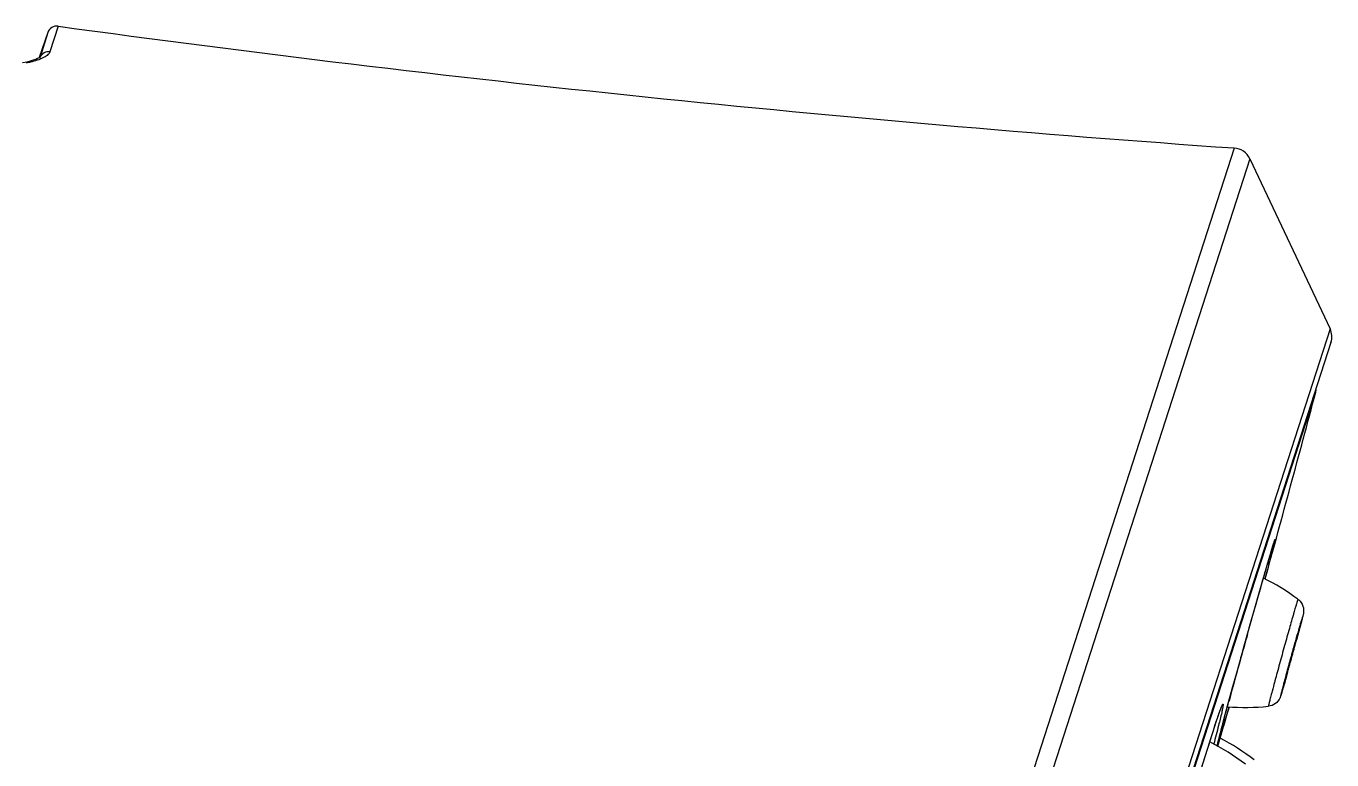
# Model space of a CAD drawing. Extents: x 19044 to 19885, y -10133 to -9539.
# Drawn here: x 19241.84 to 19269.58, y -9937.47 to -9921.87 of the extents above; entities that cross this region are included whole.
import ezdxf

# ---------------------------------------------------------------- set-up
doc = ezdxf.new("R2010")
doc.units = 0
doc.header["$LTSCALE"] = 7
doc.header["$MEASUREMENT"] = 0
for name, color, linetype in [('D', 2, 'CONTINUOUS'), ('KP0220101-1_DXF_CONTINUOUS_LINE', 7, 'CONTINUOUS'), ('KP0220102-FADXF_CONTINUOUS_LINE', 7, 'CONTINUOUS'), ('KP0220103-TPDXF_CONTINUOUS_LINE', 7, 'CONTINUOUS')]:
    doc.layers.add(name, color=color, linetype=linetype)

# ---------------------------------------------------------------- blocks, each defined once
blk = doc.blocks.new('A$C57544C0A')
at = {"layer": 'D'}
for p, q in [((-27.822, -37.043), (-43.751, -86.425)), ((-27.489, -37.271), (-43.347, -86.435)), ((-25.784, -40.883), (-39.853, -84.5))]:
    blk.add_line(p, q, dxfattribs=at)
at = {"layer": 'KP0220101-1_DXF_CONTINUOUS_LINE', "color": 7, "linetype": 'Continuous'}
for p, q in [((-53.018, -34.588), (-53.201, -35.123)), ((-53.018, -34.588), (-53.185, -35.11)), ((-52.802, -34.454), (-52.977, -35.001)), ((-53.467, -35.216), (-53.554, -35.234)), ((-53.392, -35.197), (-53.467, -35.216)), ((-53.329, -35.178), (-53.392, -35.197)), ((-53.277, -35.16), (-53.329, -35.179)), ((-53.235, -35.142), (-53.277, -35.16)), ((-53.204, -35.125), (-53.235, -35.142)), ((-53.186, -35.113), (-53.204, -35.125)), ((-53.191, -35.129), (-53.192, -35.131)), ((-53.183, -35.111), (-53.186, -35.113)), ((-27.489, -37.271), (-25.784, -40.883)), ((-25.765, -41.176), (-39.666, -84.273))]:
    blk.add_line(p, q, dxfattribs=at)
for centre, radius, start, end in [((-52.829, -34.652), 0.2, 82.1897, 161.1221), ((-1.162, 342.021), 380, 262.18971, 265.97691), ((-53.015, -35.189), 0.186, 154.9848, 161.0357), ((-27.85, -37.442), 0.4, 25.2745, 85.9769), ((-26.145, -41.053), 0.4, 342.1221, 25.2745)]:
    blk.add_arc(centre, radius, start, end, dxfattribs=at)
for points, knots in [([(-53.355, -35.21), (-53.365, -35.213), (-53.406, -35.223), (-53.448, -35.232), (-53.48, -35.238)], [0, 0, 0, 0, 0.239834, 1, 1, 1, 1]), ([(-52.977, -35.001), (-52.984, -35.023), (-53.019, -35.069), (-53.101, -35.122), (-53.216, -35.172), (-53.305, -35.198), (-53.355, -35.21)], [0, 0, 0, 0, 0.15943, 0.374461, 0.654682, 1, 1, 1, 1]), ([(-52.977, -35.001), (-53.018, -34.995), (-53.105, -35.009), (-53.167, -35.074), (-53.184, -35.111)], [0, 0, 0, 0, 0.503997, 1, 1, 1, 1])]:
    blk.add_open_spline(points, degree=3, knots=knots, dxfattribs=at)
at = {"layer": 'KP0220102-FADXF_CONTINUOUS_LINE', "color": 7, "linetype": 'Continuous'}
for p, q in [((-39.311, -83.226), (-26.088, -42.234)), ((-26.998, -45.499), (-26.984, -45.457)), ((-26.984, -45.457), (-26.977, -45.434)), ((-26.964, -45.395), (-26.964, -45.394)), ((-27.104, -45.857), (-27.051, -45.676)), ((-27.051, -45.676), (-27.019, -45.569)), ((-27.019, -45.569), (-26.998, -45.499)), ((-27.185, -46.133), (-27.104, -45.857)), ((-27.275, -46.447), (-27.185, -46.133)), ((-27.382, -46.823), (-27.275, -46.447)), ((-27.502, -47.25), (-27.382, -46.823)), ((-27.621, -47.673), (-27.502, -47.25)), ((-27.538, -47.378), (-27.516, -47.299)), ((-27.516, -47.299), (-27.492, -47.212)), ((-27.631, -47.71), (-27.621, -47.673)), ((-27.752, -48.144), (-27.631, -47.71)), ((-27.676, -47.872), (-27.666, -47.833)), ((-27.86, -48.534), (-27.752, -48.144)), ((-27.959, -48.897), (-27.86, -48.534)), ((-28.17, -49.138), (-28.153, -49.089)), ((-28.166, -49.757), (-27.924, -48.92)), ((-28.153, -49.089), (-28.142, -49.06)), ((-28.142, -49.06), (-28.133, -49.033)), ((-28.133, -49.033), (-28.124, -49.009)), ((-28.124, -49.009), (-28.116, -48.988)), ((-28.116, -48.988), (-28.113, -48.978)), ((-28.113, -48.978), (-28.109, -48.969)), ((-28.109, -48.969), (-28.106, -48.961)), ((-28.106, -48.961), (-28.103, -48.953)), ((-28.103, -48.953), (-28.1, -48.946)), ((-28.1, -48.946), (-28.097, -48.94)), ((-28.097, -48.94), (-28.095, -48.934)), ((-28.095, -48.934), (-28.093, -48.929)), ((-28.093, -48.929), (-28.091, -48.925)), ((-28.091, -48.925), (-28.09, -48.922)), ((-28.09, -48.922), (-28.088, -48.919)), ((-28.038, -49.189), (-27.959, -48.897)), ((-28.277, -49.464), (-28.239, -49.347)), ((-28.239, -49.347), (-28.209, -49.255)), ((-28.209, -49.255), (-28.189, -49.194)), ((-28.189, -49.194), (-28.17, -49.138)), ((-28.093, -49.397), (-28.038, -49.189)), ((-28.376, -49.778), (-28.318, -49.594)), ((-28.318, -49.594), (-28.277, -49.464)), ((-28.159, -49.655), (-28.152, -49.628)), ((-28.152, -49.628), (-28.142, -49.587)), ((-28.142, -49.587), (-28.124, -49.515)), ((-28.124, -49.515), (-28.093, -49.397)), ((-28.435, -49.972), (-28.376, -49.778)), ((-28.172, -49.71), (-28.171, -49.708)), ((-28.172, -49.711), (-28.172, -49.71)), ((-28.172, -49.711), (-28.172, -49.711)), ((-28.171, -49.705), (-28.169, -49.699)), ((-28.171, -49.707), (-28.171, -49.705)), ((-28.171, -49.708), (-28.171, -49.707)), ((-28.169, -49.699), (-28.168, -49.693)), ((-28.168, -49.693), (-28.166, -49.685)), ((-28.166, -49.685), (-28.163, -49.671)), ((-28.163, -49.671), (-28.159, -49.655)), ((-28.512, -50.224), (-28.435, -49.972))]:
    blk.add_line(p, q, dxfattribs=at)
for centre, radius, start, end in [((-26.378, -42.157), 0.3, 345.1353, 1.3051), ((-422.071, 62.867), 409.693, 344.56062, 345.13531), ((-34.913, -43.501), 8.179, 345.8629, 346.04), ((-23.633, -46.503), 3.511, 162.1241, 162.2552), ((-37.899, -42.75), 11.258, 345.6684, 345.866), ((198.014, -110.691), 234.27, 164.32055, 164.43614), ((143.276, -95.513), 177.466, 164.42778, 164.737), ((-10.631, -54.038), 18.068, 165.2784, 165.7246), ((-43.805, -44.794), 16.396, 342.9991, 343.2406)]:
    blk.add_arc(centre, radius, start, end, dxfattribs=at)
for points, knots in [([(-27.02, -45.573), (-27.016, -45.559), (-27.002, -45.512), (-26.987, -45.465), (-26.977, -45.433)], [0, 0, 0, 0, 0.298042, 1, 1, 1, 1]), ([(-26.975, -45.425), (-26.973, -45.42), (-26.969, -45.409), (-26.965, -45.395), (-26.961, -45.384), (-26.958, -45.375), (-26.955, -45.368), (-26.954, -45.365), (-26.951, -45.362), (-26.951, -45.366), (-26.952, -45.37), (-26.953, -45.377), (-26.955, -45.387), (-26.958, -45.4), (-26.961, -45.415), (-26.967, -45.44), (-26.972, -45.46), (-26.976, -45.474)], [0, 0, 0, 0, 0.097602, 0.180271, 0.24792, 0.300472, 0.337865, 0.360105, 0.367799, 0.377791, 0.402612, 0.442632, 0.497859, 0.568249, 0.653747, 0.754287, 1, 1, 1, 1]), ([(-27.492, -47.212), (-27.401, -46.888), (-27.245, -46.341), (-27.087, -45.795), (-27.02, -45.573)], [0, 0, 0, 0, 0.59262, 1, 1, 1, 1]), ([(-26.991, -45.537), (-27.015, -45.629), (-27.073, -45.849), (-27.132, -46.069), (-27.167, -46.197)], [0, 0, 0, 0, 0.416852, 1, 1, 1, 1]), ([(-28.106, -49.447), (-28.094, -49.403), (-28.037, -49.185), (-27.978, -48.968), (-27.931, -48.795)], [0, 0, 0, 0, 0.203217, 1, 1, 1, 1]), ([(-28.256, -49.399), (-28.245, -49.363), (-28.205, -49.24), (-28.164, -49.118), (-28.133, -49.032)], [0, 0, 0, 0, 0.295828, 1, 1, 1, 1]), ([(-28.085, -49.037), (-28.106, -49.131), (-28.161, -49.355), (-28.219, -49.578), (-28.254, -49.707)], [0, 0, 0, 0, 0.41623, 1, 1, 1, 1]), ([(-28.133, -49.032), (-28.124, -49.007), (-28.112, -48.973), (-28.095, -48.93), (-28.085, -48.906), (-28.076, -48.887), (-28.069, -48.873), (-28.065, -48.866), (-28.06, -48.861), (-28.057, -48.862), (-28.057, -48.865), (-28.056, -48.869), (-28.056, -48.876), (-28.057, -48.889), (-28.06, -48.908), (-28.064, -48.933), (-28.072, -48.977), (-28.08, -49.012), (-28.085, -49.037)], [0, 0, 0, 0, 0.216938, 0.303348, 0.374754, 0.431058, 0.472253, 0.498506, 0.511014, 0.515328, 0.521889, 0.531775, 0.545279, 0.583483, 0.636803, 0.705262, 0.788772, 1, 1, 1, 1]), ([(-27.929, -48.92), (-27.947, -48.98), (-28.005, -49.181), (-28.063, -49.381), (-28.106, -49.521)], [0, 0, 0, 0, 0.30037, 1, 1, 1, 1]), ([(-29.292, -53.033), (-29.271, -52.937), (-29.215, -52.711), (-29.114, -52.328), (-28.988, -51.865), (-28.793, -51.175), (-28.551, -50.346), (-28.351, -49.694), (-28.256, -49.399)], [0, 0, 0, 0, 0.077774, 0.184789, 0.314413, 0.458566, 0.75428, 1, 1, 1, 1]), ([(-28.155, -49.68), (-28.158, -49.691), (-28.163, -49.706), (-28.17, -49.725), (-28.172, -49.733), (-28.174, -49.737), (-28.176, -49.74), (-28.176, -49.741), (-28.177, -49.742), (-28.178, -49.742), (-28.178, -49.74), (-28.178, -49.739), (-28.177, -49.734), (-28.176, -49.727), (-28.174, -49.716), (-28.17, -49.702), (-28.164, -49.676), (-28.155, -49.636), (-28.146, -49.602), (-28.141, -49.583)], [0, 0, 0, 0, 0.154981, 0.210447, 0.2511, 0.265871, 0.27695, 0.284372, 0.288284, 0.290163, 0.294608, 0.302603, 0.314264, 0.348679, 0.397929, 0.46196, 0.540678, 0.741755, 1, 1, 1, 1]), ([(-28.126, -49.587), (-28.128, -49.596), (-28.138, -49.627), (-28.147, -49.658), (-28.155, -49.68)], [0, 0, 0, 0, 0.290487, 1, 1, 1, 1])]:
    blk.add_open_spline(points, degree=3, knots=knots, dxfattribs=at)
at = {"layer": 'KP0220103-TPDXF_CONTINUOUS_LINE', "color": 7, "linetype": 'Continuous'}
for p, q in [((-26.829, -48.676), (-26.825, -48.663)), ((-26.825, -48.663), (-26.818, -48.64)), ((-26.818, -48.64), (-26.798, -48.573))]:
    blk.add_line(p, q, dxfattribs=at)
for centre, radius, start, end in [((-29.452, -50.655), 5.009, 53.404, 63.2676), ((-26.644, -46.874), 0.299, 47.3052, 53.3806), ((-27.591, -43.922), 5.009, 265.7244, 275.6949), ((-30.443, -54.011), 5, 52.4687, 62.2754), ((-30.607, -54.128), 5.006, 52.8413, 63.0729)]:
    blk.add_arc(centre, radius, start, end, dxfattribs=at)
for points, knots in [([(-26.497, -46.729), (-26.519, -46.8), (-26.569, -46.974), (-26.653, -47.27), (-26.734, -47.56), (-26.804, -47.811), (-26.856, -48.001), (-26.906, -48.185), (-26.953, -48.357), (-26.988, -48.49), (-27.014, -48.587), (-27.031, -48.651), (-27.046, -48.708), (-27.059, -48.759), (-27.07, -48.803), (-27.079, -48.839), (-27.085, -48.864), (-27.089, -48.88), (-27.091, -48.889), (-27.093, -48.896), (-27.094, -48.902), (-27.094, -48.904), (-27.094, -48.906), (-27.094, -48.906)], [0, 0, 0, 0, 0.098169, 0.240077, 0.409373, 0.498254, 0.586541, 0.671663, 0.751157, 0.822712, 0.854852, 0.884247, 0.910692, 0.933986, 0.953958, 0.970477, 0.983414, 0.988506, 0.992671, 0.995904, 0.998199, 0.999554, 1, 1, 1, 1]), ([(-26.478, -46.666), (-26.479, -46.67), (-26.486, -46.691), (-26.492, -46.713), (-26.497, -46.729)], [0, 0, 0, 0, 0.201524, 1, 1, 1, 1]), ([(-26.466, -46.634), (-26.466, -46.634), (-26.466, -46.635), (-26.467, -46.637), (-26.47, -46.643), (-26.473, -46.653), (-26.476, -46.661), (-26.478, -46.666)], [0, 0, 0, 0, 0.016422, 0.062212, 0.248521, 0.561421, 1, 1, 1, 1]), ([(-26.377, -46.739), (-26.353, -46.786), (-26.336, -46.865), (-26.354, -46.958), (-26.37, -47.024), (-26.382, -47.068), (-26.388, -47.093)], [0, 0, 0, 0, 0.437546, 0.62553, 0.780223, 1, 1, 1, 1]), ([(-26.364, -46.979), (-26.375, -47.011), (-26.4, -47.098), (-26.446, -47.256), (-26.505, -47.463), (-26.595, -47.784), (-26.697, -48.157), (-26.775, -48.448), (-26.807, -48.572)], [0, 0, 0, 0, 0.061353, 0.163731, 0.298135, 0.452745, 0.767612, 1, 1, 1, 1]), ([(-26.388, -47.093), (-26.395, -47.12), (-26.43, -47.253), (-26.466, -47.385), (-26.495, -47.491)], [0, 0, 0, 0, 0.201595, 1, 1, 1, 1]), ([(-26.715, -48.255), (-26.715, -48.255), (-26.715, -48.254), (-26.715, -48.252), (-26.714, -48.25), (-26.713, -48.244), (-26.711, -48.235), (-26.707, -48.22), (-26.702, -48.202), (-26.697, -48.18), (-26.69, -48.155), (-26.68, -48.115), (-26.664, -48.058), (-26.644, -47.984), (-26.622, -47.903), (-26.599, -47.82), (-26.576, -47.736), (-26.554, -47.656), (-26.533, -47.582), (-26.517, -47.526), (-26.505, -47.486), (-26.498, -47.461), (-26.492, -47.439), (-26.486, -47.421), (-26.482, -47.407), (-26.479, -47.398), (-26.477, -47.392), (-26.476, -47.39), (-26.475, -47.388), (-26.475, -47.387), (-26.475, -47.387)], [0, 0, 0, 0, 0.000658, 0.002488, 0.005508, 0.00971, 0.021626, 0.038159, 0.059154, 0.084378, 0.113589, 0.146537, 0.22228, 0.308711, 0.40249, 0.5, 0.59751, 0.691289, 0.77772, 0.853464, 0.88641, 0.915621, 0.940842, 0.961834, 0.978365, 0.990284, 0.994488, 0.99751, 0.999342, 1, 1, 1, 1]), ([(-26.475, -47.387), (-26.475, -47.388), (-26.475, -47.389), (-26.475, -47.39), (-26.476, -47.393), (-26.477, -47.398), (-26.479, -47.408), (-26.483, -47.422), (-26.487, -47.441), (-26.493, -47.462), (-26.5, -47.488), (-26.51, -47.528), (-26.525, -47.584), (-26.545, -47.659), (-26.567, -47.739), (-26.59, -47.822), (-26.613, -47.906), (-26.636, -47.986), (-26.657, -48.06), (-26.673, -48.116), (-26.684, -48.156), (-26.692, -48.181), (-26.698, -48.203), (-26.703, -48.221), (-26.708, -48.235), (-26.711, -48.245), (-26.713, -48.25), (-26.714, -48.253), (-26.714, -48.254), (-26.714, -48.255), (-26.715, -48.255)], [0, 0, 0, 0, 0.000658, 0.002488, 0.005508, 0.00971, 0.021626, 0.038159, 0.059154, 0.084378, 0.113589, 0.146537, 0.22228, 0.308711, 0.40249, 0.5, 0.59751, 0.691289, 0.77772, 0.853464, 0.88641, 0.915621, 0.940842, 0.961834, 0.978365, 0.990284, 0.994488, 0.99751, 0.999342, 1, 1, 1, 1]), ([(-26.685, -48.178), (-26.695, -48.216), (-26.731, -48.344), (-26.768, -48.472), (-26.794, -48.562)], [0, 0, 0, 0, 0.294785, 1, 1, 1, 1]), ([(-26.85, -48.732), (-26.871, -48.778), (-26.939, -48.862), (-27.041, -48.901), (-27.094, -48.906)], [0, 0, 0, 0, 0.484911, 1, 1, 1, 1]), ([(-26.841, -48.711), (-26.842, -48.712), (-26.844, -48.72), (-26.848, -48.727), (-26.85, -48.732)], [0, 0, 0, 0, 0.19567, 1, 1, 1, 1]), ([(-26.829, -48.675), (-26.83, -48.678), (-26.834, -48.69), (-26.838, -48.702), (-26.841, -48.711)], [0, 0, 0, 0, 0.23789, 1, 1, 1, 1]), ([(-26.807, -48.572), (-26.813, -48.593), (-26.822, -48.632), (-26.829, -48.658), (-26.837, -48.695), (-26.831, -48.68), (-26.829, -48.676)], [0, 0, 0, 0, 0.493178, 0.796846, 0.902591, 1, 1, 1, 1]), ([(-26.794, -48.562), (-26.798, -48.573), (-26.809, -48.611), (-26.82, -48.649), (-26.829, -48.675)], [0, 0, 0, 0, 0.311341, 1, 1, 1, 1])]:
    blk.add_open_spline(points, degree=3, knots=knots, dxfattribs=at)
blk.add_open_spline([(-26.441, -46.654), (-26.415, -46.678), (-26.393, -46.707), (-26.377, -46.739)], degree=3, dxfattribs=at)

msp = doc.modelspace()

# ---------------------------------------------------------------- block references
at = {"layer": 'D'}
msp.add_blockref('A$C57544C0A', (19295.322, -9887.422), dxfattribs=at)

doc.saveas('drawing.dxf')
